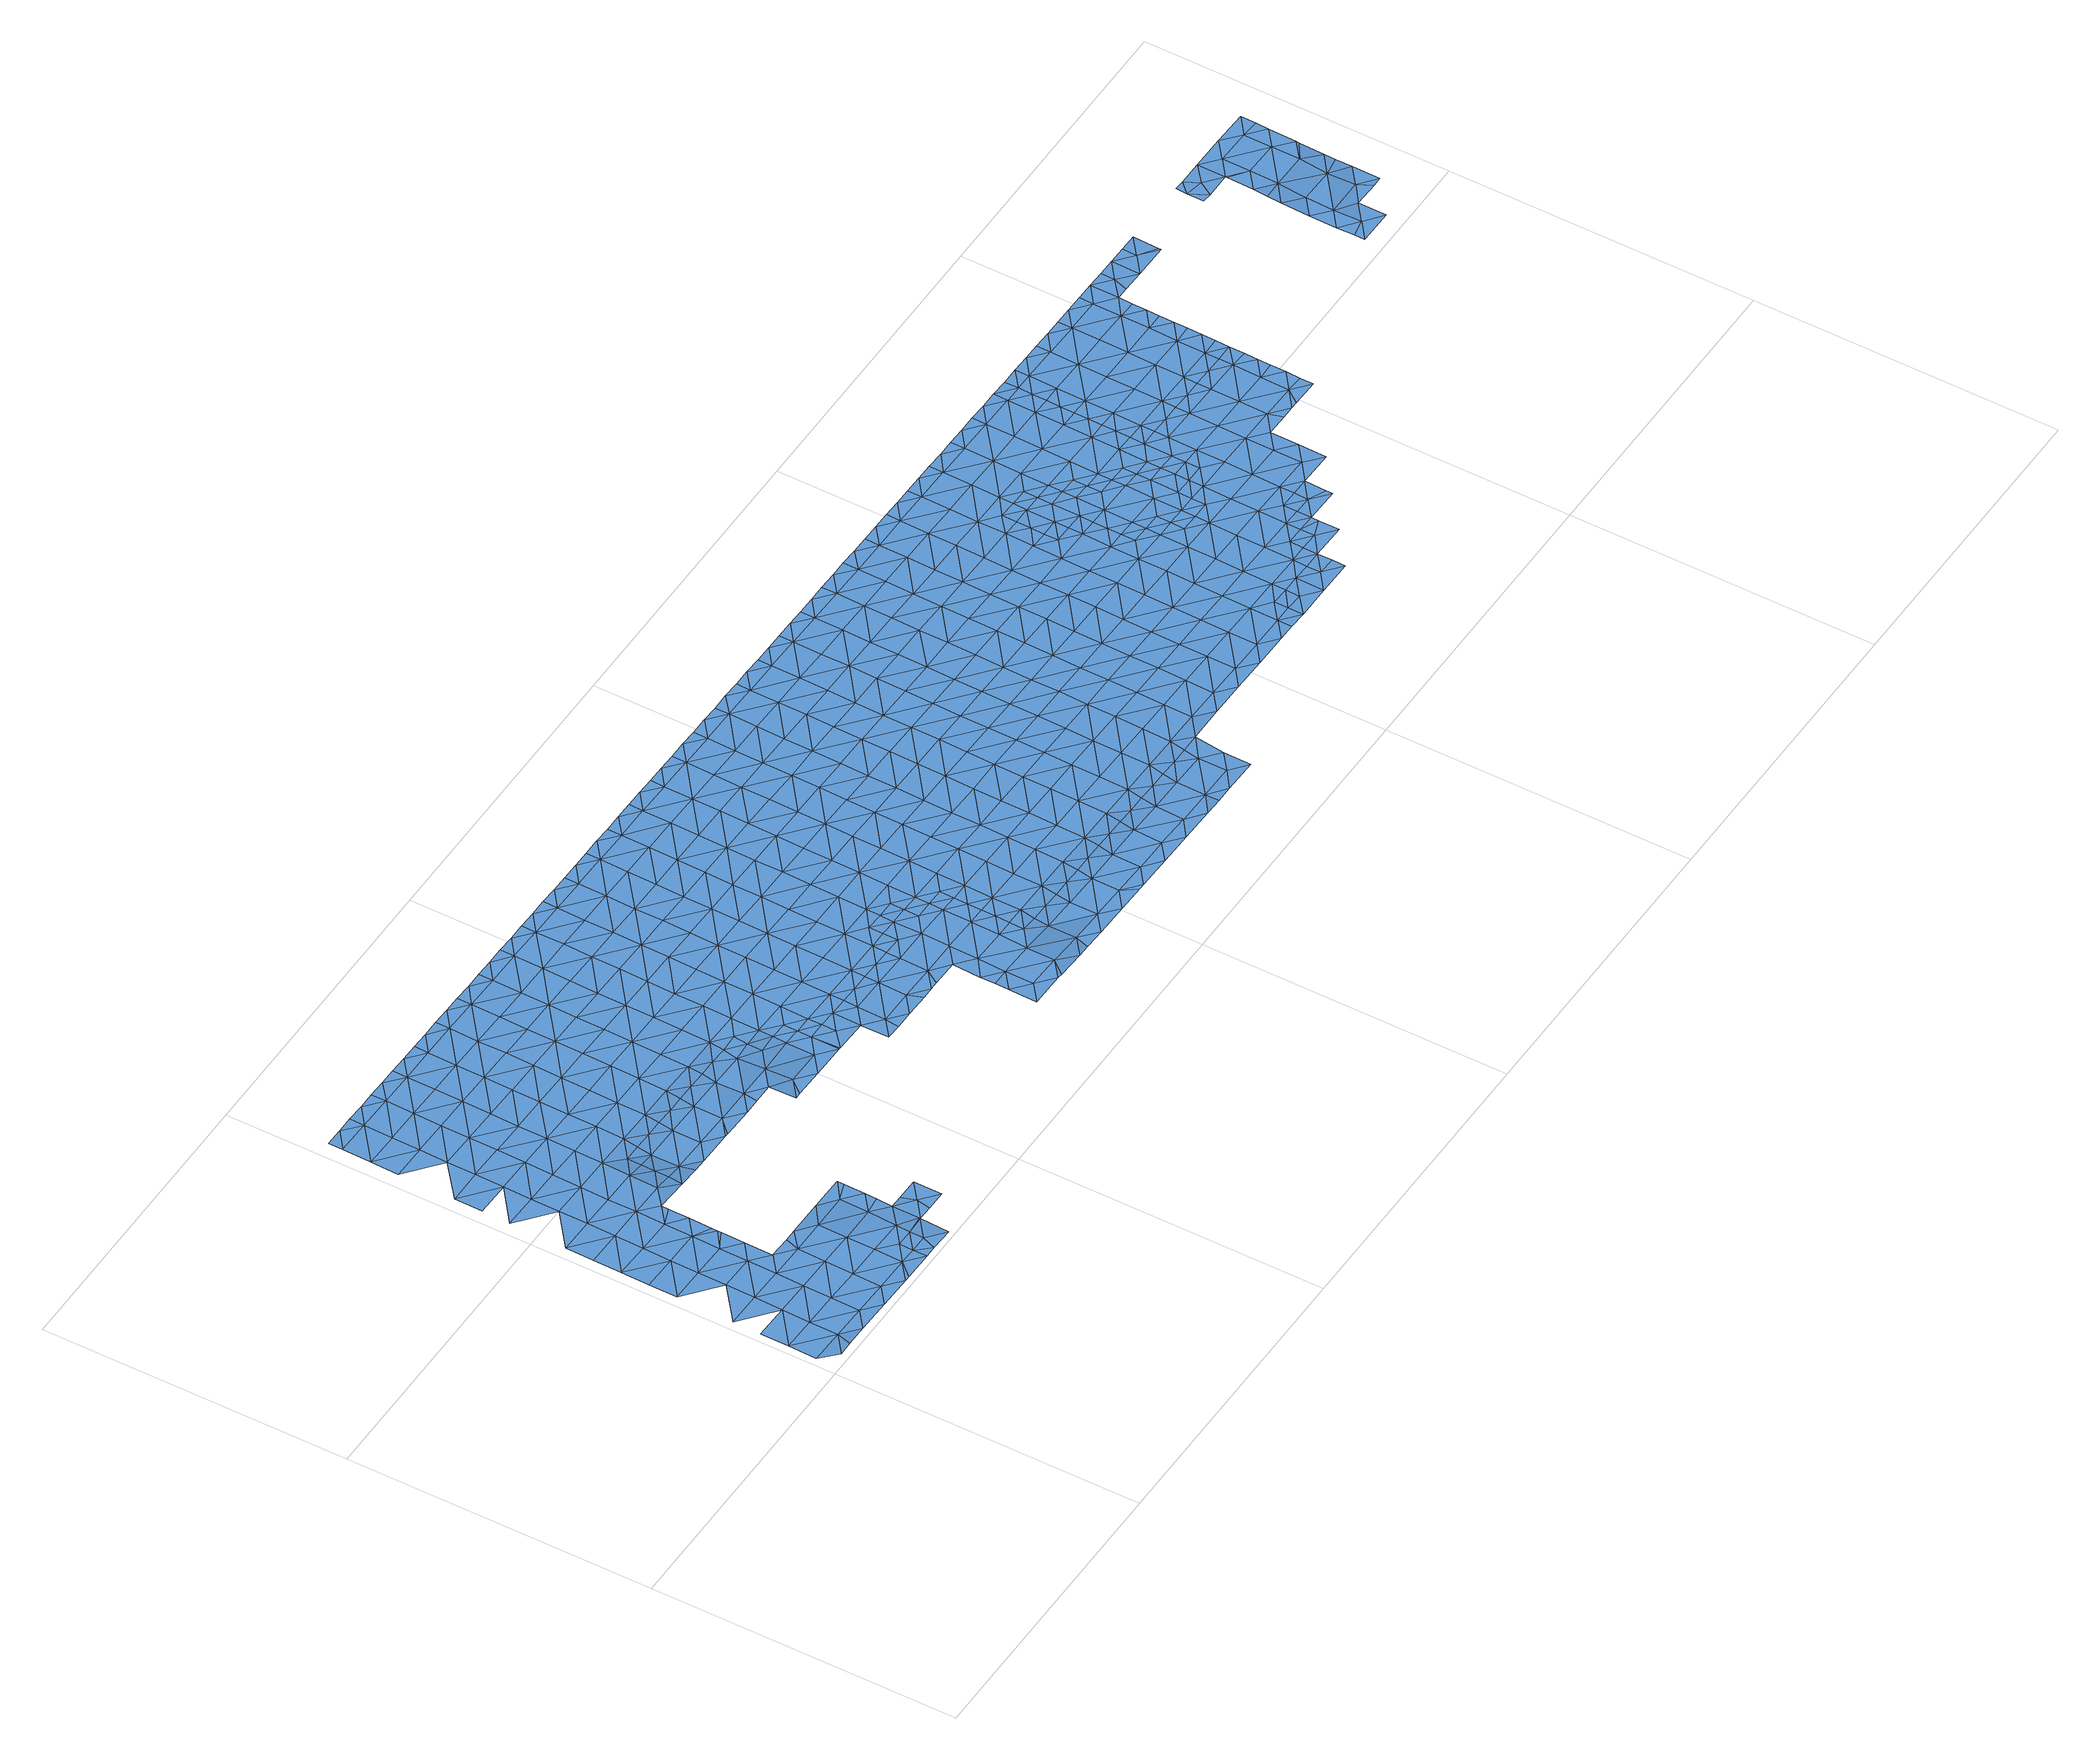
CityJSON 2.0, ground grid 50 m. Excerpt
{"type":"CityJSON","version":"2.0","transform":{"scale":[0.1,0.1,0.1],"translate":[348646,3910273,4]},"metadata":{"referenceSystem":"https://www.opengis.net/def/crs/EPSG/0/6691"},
"CityObjects":{
"waterbody1":{"type":"WaterBody","attributes":{"name":"7","class":"1140","function":"1","WaterBodyRiverFloodingRiskAttribute.description":"4","WaterBodyRiverFloodingRiskAttribute.rankOrg":"2","WaterBodyRiverFloodingRiskAttribute.adminType":"2","WaterBodyRiverFloodingRiskAttribute.scale":"L2"},"geometry":[{"type":"MultiSurface","lod":"1","boundaries":[[[0,1,2]],[[1,3,2]],[[3,4,2]],[[5,0,2]],[[6,0,7]],[[2,4,8]],[[0,5,7]],[[7,9,10]],[[11,5,2]],[[9,12,10]],[[11,2,8]],[[13,7,5]],[[14,5,11]],[[7,13,9]],[[15,12,16]],[[17,15,18]],[[11,8,19]],[[20,17,18]],[[5,14,13]],[[15,16,18]],[[13,21,9]],[[9,22,12]],[[23,14,11]],[[21,22,9]],[[12,22,16]],[[20,18,24]],[[25,20,26]],[[11,19,23]],[[26,20,24]],[[27,25,26]],[[28,13,14]],[[29,14,23]],[[30,31,27]],[[13,28,21]],[[30,27,26]],[[16,22,32]],[[18,16,33]],[[23,19,34]],[[28,14,29]],[[33,16,32]],[[24,18,33]],[[22,21,35]],[[36,37,22]],[[38,29,23]],[[36,22,35]],[[22,37,32]],[[35,21,39]],[[21,28,39]],[[40,41,31]],[[24,33,42]],[[26,24,43]],[[44,38,34]],[[32,45,33]],[[23,34,38]],[[46,32,37]],[[30,26,43]],[[47,28,29]],[[48,49,50]],[[24,42,43]],[[41,40,50]],[[51,35,39]],[[32,46,45]],[[43,52,30]],[[30,53,31]],[[33,54,42]],[[55,33,45]],[[56,29,38]],[[52,53,30]],[[53,40,31]],[[57,58,48]],[[44,59,38]],[[33,55,54]],[[60,43,42]],[[48,50,57]],[[39,61,51]],[[47,29,56]],[[39,28,47]],[[62,42,54]],[[63,64,65]],[[42,62,60]],[[53,66,40]],[[38,67,56]],[[40,68,50]],[[39,69,61]],[[38,59,70]],[[68,57,50]],[[38,70,67]],[[39,47,69]],[[71,72,64]],[[65,58,63]],[[67,73,56]],[[74,75,43]],[[43,60,74]],[[76,71,64]],[[40,66,68]],[[69,77,61]],[[78,72,79]],[[76,64,63]],[[52,43,75]],[[47,56,73]],[[47,80,69]],[[81,66,53]],[[60,82,74]],[[53,52,83]],[[73,67,84]],[[57,68,85]],[[79,72,71]],[[58,57,86]],[[58,87,63]],[[80,47,73]],[[83,52,75]],[[86,57,85]],[[82,88,74]],[[89,75,74]],[[84,90,73]],[[63,91,76]],[[69,92,77]],[[93,79,71]],[[88,89,74]],[[92,69,80]],[[94,85,68]],[[87,58,86]],[[87,91,63]],[[53,83,81]],[[95,80,73]],[[90,84,96]],[[97,71,76]],[[68,66,94]],[[98,83,75]],[[99,93,71]],[[95,73,90]],[[100,98,75]],[[94,66,81]],[[75,89,100]],[[91,97,76]],[[101,92,80]],[[95,102,80]],[[92,103,77]],[[102,101,80]],[[97,99,71]],[[86,85,104]],[[105,87,86]],[[106,83,98]],[[85,94,104]],[[92,101,107]],[[105,91,87]],[[81,108,94]],[[92,107,103]],[[109,86,104]],[[81,83,108]],[[110,99,97]],[[98,111,106]],[[108,83,106]],[[105,86,109]],[[108,112,94]],[[94,113,104]],[[105,114,91]],[[91,115,97]],[[97,116,110]],[[111,117,106]],[[112,113,94]],[[104,118,109]],[[113,118,104]],[[117,119,106]],[[97,115,116]],[[120,105,109]],[[91,114,115]],[[118,120,109]],[[108,106,121]],[[105,122,114]],[[123,116,115]],[[117,124,119]],[[112,108,121]],[[106,119,121]],[[114,122,115]],[[112,125,113]],[[115,126,123]],[[124,127,119]],[[105,120,122]],[[112,121,128]],[[122,129,115]],[[125,130,113]],[[115,129,126]],[[112,128,125]],[[118,130,120]],[[118,113,130]],[[119,127,131]],[[132,128,121]],[[121,119,133]],[[120,134,122]],[[135,126,129]],[[127,136,131]],[[133,119,131]],[[133,132,121]],[[128,132,125]],[[120,130,137]],[[122,138,129]],[[129,139,135]],[[136,140,131]],[[134,120,137]],[[132,141,125]],[[125,142,130]],[[129,138,139]],[[130,142,137]],[[122,134,138]],[[143,131,140]],[[133,131,143]],[[142,125,141]],[[144,134,137]],[[145,132,133]],[[146,139,138]],[[143,140,147]],[[148,145,133]],[[145,141,132]],[[148,133,143]],[[144,137,142]],[[134,149,138]],[[147,150,143]],[[146,138,151]],[[134,144,152]],[[153,148,143]],[[142,141,154]],[[149,134,152]],[[138,149,151]],[[154,141,145]],[[142,155,144]],[[143,150,153]],[[148,156,145]],[[153,156,148]],[[142,154,157]],[[158,151,149]],[[153,150,159]],[[155,142,157]],[[152,144,155]],[[152,160,149]],[[156,161,145]],[[145,162,154]],[[155,160,152]],[[163,158,149]],[[159,164,153]],[[165,163,149]],[[157,154,162]],[[166,167,168]],[[145,161,162]],[[165,149,160]],[[153,169,156]],[[164,166,170]],[[169,161,156]],[[166,168,170]],[[153,164,171]],[[155,157,172]],[[173,160,155]],[[157,162,172]],[[174,163,165]],[[164,170,171]],[[168,175,170]],[[153,171,169]],[[169,176,161]],[[161,177,162]],[[155,172,178]],[[179,174,165]],[[180,181,182]],[[176,177,161]],[[173,155,178]],[[183,179,165]],[[162,184,172]],[[165,160,183]],[[175,182,185]],[[182,181,185]],[[170,175,186]],[[160,173,183]],[[171,170,187]],[[171,188,169]],[[175,185,186]],[[181,189,185]],[[187,170,186]],[[187,188,171]],[[188,176,169]],[[184,190,172]],[[162,177,184]],[[178,190,173]],[[178,172,190]],[[191,179,183]],[[173,192,183]],[[193,191,183]],[[186,185,194]],[[185,189,194]],[[195,196,176]],[[197,192,173]],[[176,188,195]],[[177,176,196]],[[177,198,184]],[[173,190,197]],[[189,199,194]],[[187,186,200]],[[196,198,177]],[[200,186,194]],[[183,192,193]],[[184,198,190]],[[187,201,188]],[[199,202,194]],[[187,200,203]],[[188,204,195]],[[205,193,192]],[[201,204,188]],[[197,190,206]],[[187,203,201]],[[195,204,196]],[[207,194,202]],[[190,198,206]],[[208,205,192]],[[200,194,207]],[[192,197,209]],[[210,207,202]],[[196,211,198]],[[204,211,196]],[[212,208,192]],[[197,206,209]],[[213,200,207]],[[212,192,209]],[[203,200,214]],[[203,215,201]],[[198,216,206]],[[210,217,207]],[[214,200,213]],[[218,216,198]],[[201,215,204]],[[198,211,218]],[[219,208,212]],[[203,214,215]],[[220,207,217]],[[207,221,213]],[[204,222,211]],[[209,206,223]],[[224,219,212]],[[223,206,216]],[[212,209,223]],[[204,215,225]],[[226,224,212]],[[217,227,220]],[[221,207,220]],[[214,213,221]],[[228,215,214]],[[222,204,225]],[[218,211,222]],[[226,212,223]],[[227,229,220]],[[216,218,230]],[[228,214,221]],[[231,225,215]],[[218,222,230]],[[232,224,226]],[[233,234,220]],[[220,234,221]],[[220,229,233]],[[235,215,228]],[[236,222,225]],[[216,230,237]],[[223,216,238]],[[223,239,226]],[[226,240,232]],[[231,215,235]],[[234,241,221]],[[238,216,237]],[[242,228,221]],[[222,243,230]],[[236,225,231]],[[226,239,240]],[[244,241,234]],[[223,238,239]],[[242,221,241]],[[235,228,242]],[[235,245,231]],[[222,236,243]],[[246,238,237]],[[242,245,235]],[[237,230,247]],[[248,240,239]],[[244,249,241]],[[247,246,237]],[[230,243,247]],[[238,246,239]],[[245,250,231]],[[231,251,236]],[[252,248,239]],[[253,254,255]],[[250,251,231]],[[256,252,239]],[[236,257,243]],[[246,256,239]],[[249,255,258]],[[259,245,242]],[[255,254,258]],[[241,249,260]],[[261,262,263]],[[242,241,259]],[[264,261,263]],[[262,265,263]],[[249,258,260]],[[254,266,258]],[[259,241,260]],[[267,250,245]],[[263,268,264]],[[247,243,257]],[[269,268,270]],[[236,251,257]],[[269,264,268]],[[259,267,245]],[[271,252,256]],[[265,272,263]],[[273,256,246]],[[274,266,275]],[[274,270,268]],[[275,270,274]],[[267,276,250]],[[247,257,277]],[[246,247,273]],[[278,271,256]],[[272,279,263]],[[258,266,280]],[[276,281,250]],[[281,257,251]],[[273,247,277]],[[260,258,282]],[[251,250,281]],[[273,283,256]],[[266,274,280]],[[268,263,279]],[[282,258,280]],[[259,260,282]],[[284,279,272]],[[256,283,278]],[[279,285,268]],[[268,286,274]],[[259,287,267]],[[288,276,267]],[[274,289,280]],[[259,282,290]],[[257,281,291]],[[277,257,292]],[[293,278,283]],[[284,294,279]],[[286,268,285]],[[287,259,290]],[[287,288,267]],[[257,291,292]],[[273,295,283]],[[273,277,295]],[[296,293,283]],[[289,274,286]],[[282,280,289]],[[281,276,288]],[[297,285,279]],[[295,277,292]],[[298,279,294]],[[281,299,291]],[[300,296,283]],[[298,297,279]],[[301,282,289]],[[290,282,302]],[[290,303,287]],[[281,288,299]],[[299,304,291]],[[291,305,292]],[[283,295,300]],[[294,306,298]],[[297,307,285]],[[302,282,301]],[[286,307,289]],[[287,303,288]],[[286,285,307]],[[308,296,300]],[[306,309,298]],[[295,292,305]],[[289,310,301]],[[290,302,303]],[[291,304,305]],[[303,311,288]],[[288,312,299]],[[295,313,300]],[[314,297,298]],[[300,315,308]],[[316,313,295]],[[289,307,310]],[[316,295,305]],[[313,315,300]],[[298,309,314]],[[302,301,317]],[[318,314,309]],[[317,301,310]],[[302,319,303]],[[288,311,312]],[[314,320,297]],[[304,321,305]],[[304,299,321]],[[307,297,320]],[[321,299,312]],[[303,322,311]],[[320,323,307]],[[302,317,319]],[[324,315,313]],[[318,325,314]],[[310,307,323]],[[316,305,326]],[[311,327,312]],[[323,328,310]],[[316,329,313]],[[303,319,322]],[[305,321,326]],[[330,324,313]],[[325,331,314]],[[332,320,314]],[[333,321,312]],[[327,311,322]],[[317,310,334]],[[316,326,329]],[[334,310,328]],[[313,335,330]],[[333,312,327]],[[320,336,323]],[[321,337,326]],[[319,317,338]],[[319,339,322]],[[313,329,335]],[[325,340,331]],[[314,331,332]],[[317,334,338]],[[323,341,328]],[[322,342,327]],[[321,333,337]],[[343,330,335]],[[340,344,331]],[[320,332,336]],[[319,338,339]],[[345,326,337]],[[327,346,333]],[[329,326,347]],[[329,348,335]],[[335,349,343]],[[341,323,336]],[[347,326,345]],[[322,339,342]],[[334,328,350]],[[332,331,351]],[[350,328,341]],[[331,344,351]],[[338,334,350]],[[337,333,346]],[[352,351,344]],[[335,348,349]],[[327,342,346]],[[329,347,348]],[[338,353,339]],[[354,353,338]],[[354,338,350]],[[332,351,355]],[[336,332,356]],[[337,346,357]],[[345,337,358]],[[359,349,348]],[[352,360,351]],[[341,336,356]],[[361,350,341]],[[353,362,339]],[[362,346,342]],[[332,355,356]],[[358,337,357]],[[347,363,348]],[[342,339,362]],[[347,345,363]],[[364,355,351]],[[365,357,346]],[[361,341,356]],[[363,345,358]],[[359,348,366]],[[363,367,348]],[[368,364,351]],[[351,360,368]],[[354,350,369]],[[369,350,361]],[[354,370,353]],[[365,346,362]],[[355,371,356]],[[357,372,358]],[[366,348,367]],[[360,373,368]],[[353,374,362]],[[372,357,365]],[[354,369,370]],[[370,374,353]],[[375,366,367]],[[373,376,368]],[[371,355,364]],[[361,356,371]],[[363,358,377]],[[362,378,365]],[[363,379,367]],[[358,372,377]],[[369,361,380]],[[381,364,368]],[[380,361,371]],[[375,367,382]],[[362,374,378]],[[365,383,372]],[[363,377,379]],[[384,381,368]],[[368,376,384]],[[370,369,385]],[[386,383,365]],[[387,371,364]],[[385,369,380]],[[367,388,382]],[[370,389,374]],[[388,367,379]],[[365,378,386]],[[372,390,377]],[[376,391,384]],[[381,387,364]],[[374,392,378]],[[371,393,380]],[[370,385,389]],[[394,382,388]],[[391,395,384]],[[390,372,383]],[[379,377,390]],[[380,393,385]],[[374,389,392]],[[379,396,388]],[[397,394,388]],[[393,371,387]],[[386,378,398]],[[399,383,386]],[[384,400,381]],[[378,392,398]],[[379,390,401]],[[384,395,402]],[[389,385,403]],[[403,385,393]],[[389,404,392]],[[399,386,398]],[[383,405,390]],[[379,401,396]],[[397,388,396]],[[387,381,400]],[[406,393,387]],[[384,402,400]],[[392,407,398]],[[395,408,402]],[[405,383,399]],[[389,403,404]],[[409,397,396]],[[410,403,393]],[[406,387,400]],[[398,411,399]],[[401,412,396]],[[392,404,407]],[[390,405,413]],[[401,390,412]],[[410,393,406]],[[412,390,413]],[[411,398,407]],[[402,414,400]],[[415,405,399]],[[409,396,416]],[[410,417,403]],[[411,418,399]],[[402,408,419]],[[404,403,417]],[[418,415,399]],[[404,420,407]],[[405,415,413]],[[416,396,421]],[[396,412,421]],[[414,402,419]],[[406,400,414]],[[404,417,420]],[[420,422,407]],[[407,423,411]],[[419,408,424]],[[425,416,421]],[[410,406,426]],[[427,417,410]],[[411,423,418]],[[406,414,426]],[[413,415,428]],[[412,413,429]],[[424,430,419]],[[431,420,417]],[[423,407,422]],[[429,413,428]],[[421,412,429]],[[432,415,418]],[[425,421,433]],[[410,426,427]],[[427,431,417]],[[434,426,414]],[[432,428,415]],[[414,419,434]],[[420,435,422]],[[418,423,436]],[[433,421,437]],[[421,429,437]],[[438,427,426]],[[419,430,434]],[[432,418,436]],[[439,423,422]],[[424,440,430]],[[434,438,426]],[[420,431,441]],[[432,442,428]],[[443,433,437]],[[435,439,422]],[[439,436,423]],[[429,428,442]],[[420,441,435]],[[429,444,437]],[[431,427,445]],[[446,432,436]],[[430,447,434]],[[443,437,448]],[[427,438,445]],[[445,449,431]],[[439,446,436]],[[429,442,444]],[[450,447,430]],[[430,440,450]],[[451,442,432]],[[441,431,452]],[[448,437,453]],[[446,451,432]],[[437,444,453]],[[438,434,447]],[[452,431,449]],[[438,454,445]],[[440,455,450]],[[456,444,442]],[[435,441,457]],[[458,448,453]],[[459,449,445]],[[439,435,457]],[[454,438,447]],[[460,456,442]],[[441,452,457]],[[460,442,451]],[[444,456,453]],[[461,458,453]],[[455,462,450]],[[446,439,463]],[[464,451,446]],[[459,445,454]],[[465,452,449]],[[450,466,447]],[[459,467,449]],[[439,457,463]],[[468,461,453]],[[466,454,447]],[[467,465,449]],[[469,462,455]],[[468,453,456]],[[446,463,464]],[[466,450,462]],[[457,452,465]],[[454,470,459]],[[451,464,471]],[[460,451,472]],[[473,461,468]],[[469,474,462]],[[463,457,475]],[[476,464,463]],[[477,468,456]],[[475,457,465]],[[454,466,470]],[[451,471,472]],[[474,478,462]],[[459,479,467]],[[478,480,462]],[[456,460,477]],[[462,480,466]],[[481,479,459]],[[477,460,472]],[[476,463,475]],[[473,468,482]],[[459,470,481]],[[476,483,464]],[[464,484,471]],[[480,485,466]],[[486,475,465]],[[465,467,486]],[[482,468,487]],[[471,488,472]],[[468,477,487]],[[470,466,485]],[[486,467,479]],[[489,476,475]],[[464,483,484]],[[485,480,490]],[[491,482,487]],[[481,470,492]],[[477,472,488]],[[489,475,486]],[[483,476,493]],[[470,485,492]],[[471,484,488]],[[477,494,487]],[[495,484,483]],[[496,491,487]],[[490,497,485]],[[498,495,483]],[[498,483,493]],[[481,492,499]],[[494,477,488]],[[493,476,500]],[[479,481,501]],[[476,489,500]],[[502,489,486]],[[501,481,499]],[[486,479,501]],[[503,504,484]],[[484,504,488]],[[485,505,492]],[[484,495,503]],[[505,485,497]],[[506,502,486]],[[507,487,494]],[[501,506,486]],[[508,493,500]],[[496,487,507]],[[502,509,489]],[[510,500,489]],[[509,510,489]],[[511,505,497]],[[504,512,488]],[[492,513,499]],[[510,514,500]],[[488,515,494]],[[500,516,508]],[[517,496,507]],[[514,516,500]],[[512,515,488]],[[492,505,518]],[[494,515,507]],[[519,502,506]],[[520,517,507]],[[511,521,505]],[[492,518,513]],[[504,522,512]],[[506,501,523]],[[524,519,506]],[[501,499,525]],[[521,526,505]],[[527,518,505]],[[515,528,507]],[[525,499,513]],[[506,523,524]],[[522,529,512]],[[527,505,526]],[[523,501,525]],[[530,519,524]],[[520,507,528]],[[531,532,533]],[[534,518,527]],[[535,523,525]],[[533,536,529]],[[537,520,528]],[[538,528,515]],[[533,532,536]],[[512,529,539]],[[513,518,540]],[[525,541,535]],[[515,512,538]],[[542,537,528]],[[527,543,534]],[[525,513,540]],[[529,536,539]],[[532,544,536]],[[518,534,540]],[[538,512,539]],[[543,545,534]],[[546,547,548]],[[549,539,536]],[[541,525,550]],[[525,540,550]],[[551,544,548]],[[545,552,534]],[[542,528,553]],[[528,538,553]],[[540,534,554]],[[555,538,539]],[[548,547,551]],[[536,544,549]],[[534,552,554]],[[556,541,550]],[[557,541,556]],[[557,558,559]],[[560,542,553]],[[544,551,549]],[[547,561,551]],[[558,557,556]],[[539,549,555]],[[538,562,553]],[[553,563,560]],[[564,565,566]],[[550,540,567]],[[540,554,567]],[[568,562,538]],[[561,569,551]],[[570,567,554]],[[571,549,551]],[[568,538,555]],[[565,572,561]],[[556,573,558]],[[556,550,574]],[[571,555,549]],[[565,564,572]],[[574,550,567]],[[553,562,563]],[[572,569,561]],[[570,575,567]],[[556,576,573]],[[564,577,572]],[[551,569,571]],[[556,574,576]],[[555,578,568]],[[579,563,562]],[[572,580,569]],[[575,581,567]],[[580,572,577]],[[582,577,583]],[[583,573,582]],[[555,571,584]],[[580,585,569]],[[568,586,562]],[[587,579,562]],[[573,576,582]],[[574,567,581]],[[585,588,569]],[[578,586,568]],[[589,576,574]],[[571,569,588]],[[555,584,578]],[[577,590,580]],[[581,591,574]],[[586,587,562]],[[590,577,582]],[[592,581,575]],[[589,582,576]],[[593,594,571]],[[571,594,584]],[[571,588,593]],[[595,580,590]],[[596,578,584]],[[589,574,591]],[[597,596,584]],[[584,594,597]],[[598,591,581]],[[599,595,590]],[[592,598,581]],[[600,587,586]],[[590,582,601]],[[602,603,578]],[[602,578,596]],[[601,582,589]],[[586,578,603]],[[604,589,591]],[[605,600,586]],[[598,604,591]],[[603,605,586]],[[606,590,601]],[[605,607,600]],[[599,590,606]],[[608,589,604]],[[609,599,606]],[[601,589,608]],[[610,606,601]],[[611,608,604]],[[606,612,609]],[[610,601,608]],[[610,613,606]],[[606,613,612]],[[608,611,614]],[[615,610,608]],[[615,608,614]],[[616,612,613]],[[617,613,610]],[[615,618,610]],[[619,616,613]],[[614,620,615]],[[618,617,610]],[[617,619,613]],[[615,620,621]],[[622,615,621]],[[618,615,623]],[[615,622,623]],[[624,619,617]],[[625,626,618]],[[618,623,625]],[[617,618,626]],[[617,627,624]],[[628,617,626]],[[617,628,627]]]}]},
"waterbody2":{"type":"WaterBody","attributes":{"name":"7","class":"1140","function":"1","WaterBodyRiverFloodingRiskAttribute.description":"4","WaterBodyRiverFloodingRiskAttribute.rankOrg":"1","WaterBodyRiverFloodingRiskAttribute.adminType":"2","WaterBodyRiverFloodingRiskAttribute.scale":"L2"},"geometry":[{"type":"MultiSurface","lod":"1","boundaries":[[[629,630,631]],[[70,630,629]],[[70,59,630]],[[631,96,629]],[[84,70,629]],[[70,84,67]],[[84,629,96]]]}]},
"waterbody3":{"type":"WaterBody","attributes":{"name":"7","class":"1140","function":"1","WaterBodyRiverFloodingRiskAttribute.description":"4","WaterBodyRiverFloodingRiskAttribute.rankOrg":"1","WaterBodyRiverFloodingRiskAttribute.adminType":"2","WaterBodyRiverFloodingRiskAttribute.scale":"L2"},"geometry":[{"type":"MultiSurface","lod":"1","boundaries":[[[632,633,634]],[[633,635,634]],[[634,635,636]],[[96,634,95]],[[634,96,632]],[[634,636,95]]]}]},
"waterbody4":{"type":"WaterBody","attributes":{"name":"7","class":"1140","function":"1","WaterBodyRiverFloodingRiskAttribute.description":"4","WaterBodyRiverFloodingRiskAttribute.rankOrg":"1","WaterBodyRiverFloodingRiskAttribute.adminType":"2","WaterBodyRiverFloodingRiskAttribute.scale":"L2"},"geometry":[{"type":"MultiSurface","lod":"1","boundaries":[[[637,638,639]],[[640,637,639]],[[637,640,325]],[[637,325,318]],[[306,294,641]],[[642,641,294]],[[641,642,643]],[[643,642,644]],[[643,644,645]],[[645,644,646]],[[647,645,646]],[[645,647,648]],[[648,647,649]],[[649,647,650]],[[100,651,98]],[[124,117,652]],[[651,652,117]],[[651,653,652]],[[89,653,651]],[[653,89,88]],[[654,653,82]],[[655,653,654]],[[655,656,653]],[[657,656,655]],[[658,656,657]],[[658,659,656]],[[660,659,658]],[[140,659,660]],[[140,136,659]],[[136,127,659]],[[652,659,127]],[[147,140,660]],[[147,660,150]],[[150,660,661]],[[661,660,662]],[[661,662,663]],[[661,663,167]],[[167,663,664]],[[168,167,664]],[[168,182,175]],[[181,180,665]],[[665,180,666]],[[181,665,189]],[[667,189,665]],[[664,180,182]],[[180,664,668]],[[180,668,669]],[[199,189,670]],[[650,647,671]],[[202,199,670]],[[672,673,674]],[[217,210,675]],[[217,675,676]],[[677,676,675]],[[677,678,676]],[[674,678,677]],[[674,679,678]],[[678,679,253]],[[678,253,680]],[[255,680,253]],[[255,244,680]],[[244,255,249]],[[244,234,680]],[[680,234,233]],[[229,227,676]],[[233,229,680]],[[229,678,680]],[[676,678,229]],[[227,217,676]],[[210,202,675]],[[182,168,664]],[[661,167,166]],[[166,159,661]],[[159,166,164]],[[159,150,661]],[[660,658,662]],[[662,658,681]],[[658,682,681]],[[681,683,662]],[[659,652,656]],[[682,658,657]],[[666,180,669]],[[111,98,651]],[[88,82,653]],[[100,89,651]],[[656,652,653]],[[651,117,111]],[[124,652,127]],[[352,344,684]],[[684,344,640]],[[340,640,344]],[[640,685,684]],[[685,686,684]],[[686,685,687]],[[688,687,685]],[[685,639,688]],[[639,689,688]],[[690,686,687]],[[691,686,690]],[[254,253,679]],[[261,264,692]],[[673,692,264]],[[674,673,679]],[[693,672,694]],[[694,674,677]],[[695,696,697]],[[697,677,675]],[[675,202,670]],[[667,670,189]],[[698,699,667]],[[667,665,666]],[[700,701,663]],[[663,701,668]],[[702,668,701]],[[670,667,699]],[[670,699,675]],[[699,697,675]],[[697,699,695]],[[695,699,703]],[[703,699,698]],[[704,697,696]],[[677,697,704]],[[704,705,677]],[[677,705,694]],[[672,674,694]],[[702,669,668]],[[672,692,673]],[[672,646,692]],[[706,646,672]],[[706,672,693]],[[707,706,693]],[[706,707,708]],[[706,708,671]],[[708,709,671]],[[646,262,692]],[[692,262,261]],[[265,262,644]],[[644,272,265]],[[284,272,642]],[[264,269,673]],[[269,270,673]],[[673,270,679]],[[275,679,270]],[[275,254,679]],[[266,254,275]],[[352,684,360]],[[684,710,360]],[[373,360,710]],[[701,711,702]],[[663,668,664]],[[662,700,663]],[[683,700,662]],[[700,712,701]],[[712,711,701]],[[395,391,713]],[[373,710,376]],[[710,684,686]],[[714,395,713]],[[691,715,686]],[[716,717,718]],[[717,719,718]],[[717,643,719]],[[720,719,643]],[[645,721,720]],[[721,645,648]],[[638,689,639]],[[640,639,685]],[[340,325,640]],[[318,309,637]],[[306,641,309]],[[294,284,642]],[[641,643,717]],[[642,272,644]],[[643,645,720]],[[646,644,262]],[[706,647,646]],[[671,647,706]],[[671,709,650]],[[391,376,713]],[[710,713,376]],[[713,710,686]],[[713,686,715]],[[713,715,714]],[[714,715,722]],[[722,715,691]],[[638,716,689]],[[716,638,717]],[[638,641,717]],[[637,309,641]],[[638,637,641]]]}]},
"waterbody5":{"type":"WaterBody","attributes":{"name":"7","class":"1140","function":"1","WaterBodyRiverFloodingRiskAttribute.description":"4","WaterBodyRiverFloodingRiskAttribute.rankOrg":"1","WaterBodyRiverFloodingRiskAttribute.adminType":"2","WaterBodyRiverFloodingRiskAttribute.scale":"L2"},"geometry":[{"type":"MultiSurface","lod":"1","boundaries":[[[490,478,723]],[[497,490,723]],[[724,725,726]],[[521,511,726]],[[727,521,726]],[[727,726,725]],[[478,474,723]],[[724,723,474]],[[724,497,723]],[[726,497,724]],[[511,497,726]],[[478,490,480]]]}]},
"waterbody6":{"type":"WaterBody","attributes":{"name":"7","class":"1140","function":"1","WaterBodyRiverFloodingRiskAttribute.description":"4","WaterBodyRiverFloodingRiskAttribute.rankOrg":"1","WaterBodyRiverFloodingRiskAttribute.adminType":"2","WaterBodyRiverFloodingRiskAttribute.scale":"L2"},"geometry":[{"type":"MultiSurface","lod":"1","boundaries":[[[526,521,728]],[[543,527,728]],[[526,728,527]],[[729,728,730]],[[729,543,728]],[[545,543,729]],[[521,730,728]]]}]},
"waterbody7":{"type":"WaterBody","attributes":{"name":"7","class":"1140","function":"1","WaterBodyRiverFloodingRiskAttribute.description":"4","WaterBodyRiverFloodingRiskAttribute.rankOrg":"1","WaterBodyRiverFloodingRiskAttribute.adminType":"2","WaterBodyRiverFloodingRiskAttribute.scale":"L2"},"geometry":[{"type":"MultiSurface","lod":"1","boundaries":[[[731,546,732]],[[559,566,733]],[[565,547,734]],[[577,564,583]],[[564,735,583]],[[522,504,736]],[[533,522,736]],[[531,533,736]],[[737,531,736]],[[495,737,736]],[[503,495,736]],[[498,493,737]],[[737,493,508]],[[508,516,737]],[[514,510,731]],[[738,731,510]],[[558,573,583]],[[535,541,739]],[[524,535,739]],[[731,734,546]],[[565,561,547]],[[509,519,738]],[[514,731,516]],[[558,583,735]],[[541,557,739]],[[524,739,530]],[[738,510,509]],[[519,509,502]],[[546,548,732]],[[519,530,738]],[[544,532,548]],[[530,733,738]],[[739,733,530]],[[739,559,733]],[[516,531,737]],[[557,559,739]],[[735,559,558]],[[522,533,529]],[[733,734,731]],[[735,566,559]],[[564,566,735]],[[566,565,734]],[[566,734,733]],[[503,736,504]],[[548,532,732]],[[532,531,732]],[[516,732,531]],[[731,732,516]],[[737,495,498]],[[524,523,535]],[[547,546,734]],[[733,731,738]]]}]},
"waterbody8":{"type":"WaterBody","attributes":{"name":"7","class":"1140","function":"1","WaterBodyRiverFloodingRiskAttribute.description":"4","WaterBodyRiverFloodingRiskAttribute.rankOrg":"1","WaterBodyRiverFloodingRiskAttribute.adminType":"2","WaterBodyRiverFloodingRiskAttribute.scale":"L2"},"geometry":[{"type":"MultiSurface","lod":"1","boundaries":[[[740,741,742]],[[740,575,741]],[[570,554,741]],[[575,570,741]],[[554,552,741]],[[545,741,552]],[[545,742,741]]]}]},
"waterbody9":{"type":"WaterBody","attributes":{"name":"7","class":"1140","function":"1","WaterBodyRiverFloodingRiskAttribute.description":"4","WaterBodyRiverFloodingRiskAttribute.rankOrg":"1","WaterBodyRiverFloodingRiskAttribute.adminType":"2","WaterBodyRiverFloodingRiskAttribute.scale":"L2"},"geometry":[{"type":"MultiSurface","lod":"1","boundaries":[[[743,744,603]],[[745,746,599]],[[588,585,746]],[[747,748,749]],[[750,745,751]],[[616,619,751]],[[752,753,754]],[[750,755,745]],[[597,594,756]],[[594,757,756]],[[593,757,594]],[[758,759,760]],[[760,759,761]],[[759,762,761]],[[753,763,764]],[[765,752,754]],[[756,743,596]],[[766,767,761]],[[761,767,768]],[[758,769,759]],[[745,757,746]],[[593,588,757]],[[770,744,771]],[[588,746,757]],[[602,596,743]],[[763,753,772]],[[768,760,761]],[[749,748,773]],[[774,773,748]],[[773,774,775]],[[750,776,755]],[[756,755,776]],[[757,755,756]],[[755,757,745]],[[766,761,762]],[[743,756,774]],[[603,744,605]],[[770,605,744]],[[777,778,779]],[[777,780,778]],[[780,769,758]],[[781,782,772]],[[781,772,753]],[[753,764,754]],[[760,783,758]],[[758,778,780]],[[780,765,784]],[[777,765,780]],[[779,785,777]],[[783,778,758]],[[770,607,605]],[[603,602,743]],[[744,774,748]],[[776,774,756]],[[597,756,596]],[[744,748,771]],[[743,774,744]],[[585,580,746]],[[580,595,746]],[[595,599,746]],[[745,599,609]],[[609,612,745]],[[612,751,745]],[[612,616,751]],[[627,782,781]],[[624,627,781]],[[624,781,619]],[[781,751,619]],[[753,751,781]],[[753,750,751]],[[752,750,753]],[[752,776,750]],[[774,776,752]],[[752,775,774]],[[775,752,765]],[[754,786,765]],[[787,786,754]],[[764,787,754]],[[784,765,786]],[[773,775,765]],[[765,777,773]],[[785,773,777]],[[788,773,785]],[[788,749,773]],[[747,771,748]]]}]},
"waterbody10":{"type":"WaterBody","attributes":{"name":"7","class":"1140","function":"1","WaterBodyRiverFloodingRiskAttribute.description":"4","WaterBodyRiverFloodingRiskAttribute.rankOrg":"1","WaterBodyRiverFloodingRiskAttribute.adminType":"2","WaterBodyRiverFloodingRiskAttribute.scale":"L2"},"geometry":[{"type":"MultiSurface","lod":"1","boundaries":[[[789,790,791]],[[792,793,789]],[[793,792,794]],[[794,792,795]],[[795,792,796]],[[796,792,797]],[[798,799,800]],[[799,798,801]],[[802,803,804]],[[805,806,807]],[[806,805,808]],[[809,810,804]],[[811,809,804]],[[812,813,814]],[[815,793,816]],[[789,793,815]],[[811,804,803]],[[790,789,815]],[[817,805,818]],[[814,819,817]],[[820,814,817]],[[814,820,812]],[[819,808,805]],[[792,821,797]],[[822,801,798]],[[793,814,813]],[[816,793,813]],[[803,802,791]],[[794,795,823]],[[817,819,805]],[[819,814,793]],[[802,792,789]],[[819,823,808]],[[819,794,823]],[[793,794,819]],[[802,789,791]],[[824,797,821]],[[824,821,822]],[[792,802,821]],[[805,807,818]],[[825,799,801]],[[799,825,826]],[[810,827,804]],[[825,801,828]],[[828,827,810]],[[822,828,801]],[[827,828,822]],[[827,822,821]],[[802,804,827]],[[802,827,821]]]}]}
},
"vertices":[
[7,80,13],[6,34,13],[63,33,13],[34,10,10],[57,10,12],[63,79,13],[7,126,13],[64,125,13],[91,9,13],[65,171,13],[8,172,13],[119,32,13],[66,218,13],[121,124,13],[120,78,13],[10,265,13],[66,264,13],[10,311,13],[67,310,13],[147,8,13],[11,357,13],[122,170,13],[123,217,13],[176,31,13],[68,356,13],[12,403,13],[69,402,13],[13,450,13],[178,123,13],[177,77,13],[70,449,13],[70,495,13],[123,263,13],[124,309,13],[204,7,13],[151,193,13],[151,194,13],[151,239,13],[233,30,13],[179,169,13],[71,541,13],[14,542,13],[125,355,13],[126,402,13],[212,7,13],[152,285,13],[152,278,13],[235,122,13],[16,634,13],[15,588,13],[72,587,13],[187,192,13],[126,448,13],[127,494,13],[153,332,13],[152,294,13],[234,76,13],[73,634,13],[73,680,13],[261,6,13],[154,378,13],[207,192,13],[153,365,13],[74,726,13],[18,773,13],[17,727,13],[128,540,13],[262,52,13],[129,586,13],[235,169,13],[261,29,13],[76,818,13],[19,819,13],[291,75,13],[182,401,13],[183,447,13],[75,772,13],[264,191,15],[19,842,13],[48,842,13],[291,121,16],[185,539,13],[210,377,9],[184,493,13],[290,52,13],[130,633,13],[130,679,13],[131,725,13],[211,400,10],[211,423,10],[319,54,15],[132,771,13],[292,168,16],[76,842,13],[186,585,13],[319,98,15],[319,52,15],[133,817,13],[212,469,10],[105,841,13],[212,446,10],[320,144,16],[320,124,16],[321,190,16],[186,632,13],[188,724,13],[241,492,13],[321,178,16],[242,538,13],[187,678,13],[133,841,13],[240,469,10],[242,584,13],[243,631,13],[189,770,13],[189,816,13],[161,840,13],[269,468,10],[244,677,13],[298,491,13],[245,723,13],[298,537,13],[245,769,13],[190,840,13],[297,468,10],[300,630,13],[218,839,13],[326,467,10],[299,583,13],[246,816,13],[301,676,13],[354,490,13],[356,583,13],[355,536,13],[302,768,13],[247,839,13],[354,467,10],[302,722,13],[303,815,13],[275,838,13],[382,467,10],[357,629,13],[358,675,13],[411,489,13],[358,721,13],[413,582,13],[303,838,13],[411,466,10],[412,535,13],[360,814,13],[439,466,10],[332,837,13],[359,767,13],[468,488,13],[414,628,13],[415,720,13],[469,534,13],[414,674,13],[360,837,13],[468,465,10],[416,766,13],[470,581,13],[470,627,13],[389,836,13],[496,465,13],[417,813,13],[496,442,10],[495,418,10],[524,418,13],[526,533,13],[524,441,13],[525,487,13],[471,673,13],[473,765,13],[417,836,13],[552,417,13],[526,580,13],[527,626,13],[472,719,13],[445,835,13],[551,371,13],[580,371,13],[552,394,13],[474,812,13],[528,672,13],[580,394,13],[581,440,13],[582,486,13],[582,533,13],[608,370,13],[529,718,13],[474,835,13],[530,811,13],[502,834,13],[637,393,13],[583,579,13],[584,625,13],[530,765,13],[585,671,13],[637,370,13],[638,439,13],[639,532,13],[665,369,13],[639,485,13],[640,578,13],[531,834,13],[586,717,13],[694,392,13],[559,833,13],[586,764,13],[693,369,13],[641,624,13],[587,810,13],[695,438,13],[695,484,13],[696,531,13],[642,716,13],[722,368,13],[642,670,13],[588,833,13],[751,391,13],[751,437,13],[698,623,13],[643,763,13],[616,832,13],[697,577,13],[644,809,13],[750,368,13],[752,483,13],[779,367,14],[698,669,13],[754,576,13],[644,832,13],[779,391,14],[779,414,14],[753,530,13],[754,622,13],[699,715,13],[700,762,13],[701,808,13],[673,831,13],[808,436,14],[809,482,14],[755,668,13],[808,413,14],[810,529,14],[757,761,13],[756,715,13],[701,831,13],[836,413,14],[811,575,14],[811,621,14],[730,831,13],[835,366,14],[864,366,14],[836,390,14],[758,807,13],[812,667,14],[864,389,14],[866,482,14],[865,435,14],[890,250,14],[890,227,13],[919,249,14],[891,273,14],[918,226,10],[892,366,14],[867,528,14],[919,296,14],[891,296,14],[891,319,14],[758,830,13],[947,226,10],[814,760,14],[920,342,14],[892,342,14],[867,574,14],[813,714,14],[786,830,14],[976,249,14],[921,388,14],[868,620,14],[922,434,14],[814,806,14],[975,225,10],[976,295,14],[977,341,14],[923,527,14],[924,573,14],[978,387,14],[923,481,14],[869,666,14],[870,713,14],[815,829,14],[1004,225,10],[870,759,14],[843,829,14],[1033,294,14],[1032,248,14],[925,619,14],[871,805,14],[979,433,14],[979,480,14],[980,526,14],[926,665,14],[926,712,14],[1032,224,10],[1034,340,14],[872,828,14],[1060,224,10],[1035,386,14],[981,572,14],[982,618,14],[928,804,14],[1089,247,14],[900,828,14],[927,758,14],[1035,432,14],[1089,224,10],[1036,479,14],[1090,293,14],[983,664,14],[1037,525,14],[1091,339,14],[928,827,14],[1117,223,10],[983,711,14],[1038,571,14],[1091,385,14],[984,757,14],[957,827,14],[1146,246,14],[1147,292,14],[1039,617,14],[1092,431,14],[985,803,14],[1148,338,14],[1039,664,14],[1093,478,14],[1094,524,14],[1146,223,10],[1148,384,14],[1095,570,14],[985,826,14],[1174,222,9],[1040,710,14],[1095,616,14],[1041,756,14],[1042,802,14],[1014,826,14],[1149,431,14],[1203,245,14],[1202,222,9],[1151,523,14],[1150,477,14],[1204,291,14],[1204,337,14],[1096,663,14],[1097,709,14],[1042,825,14],[1231,221,9],[1205,383,14],[1151,569,14],[1098,755,14],[1260,290,14],[1152,615,14],[1070,825,14],[1098,801,14],[1260,244,14],[1206,430,14],[1207,476,14],[1261,336,14],[1153,662,14],[1259,221,9],[1207,522,14],[1099,824,14],[1288,220,9],[1154,708,14],[1208,568,14],[1155,754,14],[1262,382,14],[1317,289,14],[1127,824,14],[1210,661,14],[1316,243,14],[1263,429,14],[1209,614,14],[1318,335,14],[1155,800,14],[1263,475,14],[1211,707,14],[1316,220,9],[1264,521,14],[1319,381,14],[1156,823,14],[1344,219,11],[1212,799,14],[1184,823,14],[1265,567,14],[1266,613,14],[1374,288,14],[1211,753,14],[1373,242,14],[1320,428,14],[1320,474,14],[1267,660,14],[1375,334,14],[1321,520,14],[1401,218,14],[1212,822,14],[1376,381,14],[1322,566,14],[1268,752,14],[1267,706,14],[1431,287,14],[1323,659,14],[1241,822,14],[1376,427,14],[1323,613,14],[1430,241,14],[1377,473,14],[1269,798,14],[1378,519,14],[1379,565,14],[1458,217,14],[1269,821,14],[1432,333,14],[1432,380,14],[1324,705,14],[1325,751,14],[1487,240,14],[1433,426,14],[1380,658,14],[1298,821,14],[1488,286,14],[1435,518,14],[1379,612,14],[1326,797,14],[1488,332,14],[1435,564,14],[1515,216,14],[1434,472,14],[1381,704,14],[1326,821,14],[1382,750,14],[1489,379,14],[1436,611,14],[1544,285,14],[1355,820,14],[1490,425,14],[1544,239,14],[1437,657,14],[1491,471,14],[1383,796,14],[1545,331,14],[1572,215,14],[1439,749,14],[1492,517,14],[1383,820,14],[1546,378,14],[1438,703,14],[1411,819,14],[1600,238,14],[1492,563,14],[1493,610,14],[1548,470,14],[1601,284,14],[1547,424,14],[1439,795,14],[1600,215,14],[1602,330,14],[1494,656,14],[1495,702,14],[1440,819,14],[1629,214,14],[1548,516,14],[1549,563,14],[1495,748,14],[1629,238,14],[1604,423,14],[1629,261,14],[1603,377,14],[1468,818,14],[1550,609,14],[1551,655,14],[1658,283,14],[1604,469,14],[1496,795,14],[1551,701,14],[1605,515,14],[1658,260,14],[1497,818,14],[1659,330,14],[1578,585,14],[1552,747,14],[1579,631,14],[1525,817,14],[1686,260,14],[1578,608,14],[1660,376,14],[1606,562,14],[1660,422,14],[1633,492,14],[1579,654,14],[1579,678,14],[1715,282,14],[1661,468,14],[1553,794,14],[1606,585,14],[1634,515,14],[1634,538,14],[1714,259,14],[1608,700,14],[1716,375,14],[1634,561,14],[1609,746,14],[1635,584,14],[1553,817,14],[1716,329,14],[1662,491,14],[1582,816,14],[1743,259,14],[1608,677,14],[1689,445,14],[1690,468,14],[1717,421,14],[1743,282,14],[1744,305,14],[1610,793,14],[1636,677,14],[1690,491,14],[1635,630,14],[1664,630,14],[1636,654,14],[1772,328,14],[1718,444,14],[1664,653,14],[1610,816,14],[1666,745,14],[1665,699,14],[1773,374,14],[1746,444,14],[1639,815,14],[1772,305,14],[1692,629,14],[1800,304,14],[1692,583,14],[1720,583,14],[1692,606,14],[1721,652,14],[1774,420,14],[1720,606,14],[1801,327,14],[1667,792,14],[1801,350,14],[1722,698,14],[1775,466,14],[1746,467,14],[1775,489,14],[1747,490,14],[1667,815,14],[1748,582,14],[1723,791,14],[1695,814,14],[1776,536,14],[1748,559,14],[1748,536,14],[1830,373,14],[1723,745,14],[1777,605,14],[1830,350,14],[1778,651,14],[1776,559,14],[1804,489,14],[1831,419,14],[1858,349,14],[1832,465,14],[1804,535,14],[1779,744,14],[1724,814,14],[1805,581,14],[1887,372,14],[1832,512,14],[1804,512,14],[1779,697,14],[1806,604,14],[1780,790,14],[1752,813,14],[1806,628,14],[1888,464,14],[1833,558,14],[1888,418,14],[1915,348,14],[1806,651,14],[1807,674,14],[1834,581,14],[1807,720,14],[1807,697,14],[1916,395,14],[1862,580,14],[1781,813,14],[1889,511,14],[1808,743,14],[1808,766,14],[1916,441,14],[1809,789,14],[1890,557,14],[1809,812,14],[1945,463,14],[1890,580,14],[1946,510,14],[1953,440,14],[1919,579,14],[1947,556,14],[1973,440,14],[2002,462,14],[1947,579,14],[2004,555,14],[2003,509,14],[1976,578,14],[1985,440,14],[2030,439,14],[2030,460,14],[2031,485,14],[2004,578,14],[2031,510,14],[2032,531,14],[2032,578,14],[2032,553,14],
[290,29,13],[281,6,13],[318,5,13],
[343,51,16],[375,51,16],[347,74,16],[376,97,16],[339,97,16],
[1088,200,6],[1088,154,5],[1144,153,5],[1145,199,6],[1032,201,5],[975,202,6],[974,156,7],[918,203,7],[917,157,9],[861,204,12],[860,158,12],[888,134,10],[841,135,12],[832,135,13],[240,446,6],[297,445,6],[239,400,7],[245,376,8],[267,376,7],[296,399,7],[324,375,7],[353,398,7],[354,444,6],[410,443,6],[467,442,6],[410,397,8],[467,396,9],[523,395,13],[579,348,13],[553,325,13],[607,324,13],[523,349,13],[551,325,13],[636,347,13],[804,159,13],[805,251,14],[863,297,14],[806,298,14],[693,346,13],[750,345,13],[749,299,13],[807,344,14],[863,343,14],[807,390,14],[381,374,7],[330,375,7],[407,374,8],[1202,198,5],[1201,152,4],[1258,151,4],[1229,129,4],[1172,130,5],[1116,131,5],[1258,128,5],[1286,128,5],[862,250,14],[776,229,13],[777,275,14],[663,277,13],[701,276,13],[692,300,13],[607,278,13],[635,300,13],[438,373,9],[466,350,12],[494,326,13],[633,277,13],[720,276,13],[734,276,13],[804,205,13],[776,205,13],[776,183,13],[775,136,13],[1259,198,4],[447,327,12],[437,327,12],[1316,197,4],[1344,173,4],[1315,150,5],[1059,132,6],[1031,155,6],[1049,132,6],[1002,133,6],[945,133,8],[910,134,9],[1343,127,5],
[1657,237,14],[1685,214,14],[1742,213,14],[1714,236,14],[1743,235,14],
[1772,281,14],[1800,291,14],[1800,258,14],
[1663,561,14],[1664,607,14],[1719,513,14],[1720,560,14],[1776,512,14],[1607,654,14],[1607,608,14],[1662,514,14],[1718,467,14],
[1857,313,14],[1829,327,14],[1857,303,14],
[1836,743,14],[1837,789,14],[1891,603,14],[1834,604,14],[1894,811,14],[1894,788,14],[1923,810,14],[1948,648,14],[1948,602,14],[1949,694,14],[2005,647,14],[2006,694,14],[1892,649,14],[1835,696,14],[1835,650,14],[2064,785,14],[2092,761,14],[2093,808,14],[2121,784,14],[2149,760,14],[2034,648,14],[2034,670,14],[2007,740,14],[2149,765,14],[2150,807,14],[2122,807,14],[2056,762,14],[1837,812,14],[1866,811,14],[2033,624,14],[1951,787,14],[1893,742,14],[1950,741,14],[1892,695,14],[2007,786,14],[2036,809,14],[2008,809,14],[2036,762,14],[2004,601,14],[2033,602,14],[2065,808,14],[2035,739,14],[1979,810,14],[2035,716,14],[2034,694,14],[1951,810,14],
[2404,687,14],[2432,705,13],[2432,709,14],[2347,688,14],[2403,641,10],[2346,642,10],[2318,665,12],[2318,687,13],[2319,711,14],[2278,758,14],[2263,786,14],[2263,759,14],[2292,781,14],[2404,733,14],[2433,756,14],[2405,779,14],[2344,549,12],[2316,543,12],[2316,527,12],[2316,573,11],[2434,802,14],[2377,803,14],[2434,777,14],[2430,571,13],[2431,617,12],[2402,594,13],[2432,663,12],[2431,645,12],[2373,572,12],[2373,526,12],[2345,595,10],[2415,571,12],[2348,734,14],[2320,758,14],[2317,619,10],[2320,755,14],[2280,804,14],[2264,805,14],[2348,780,14],[2320,804,14]
]}
